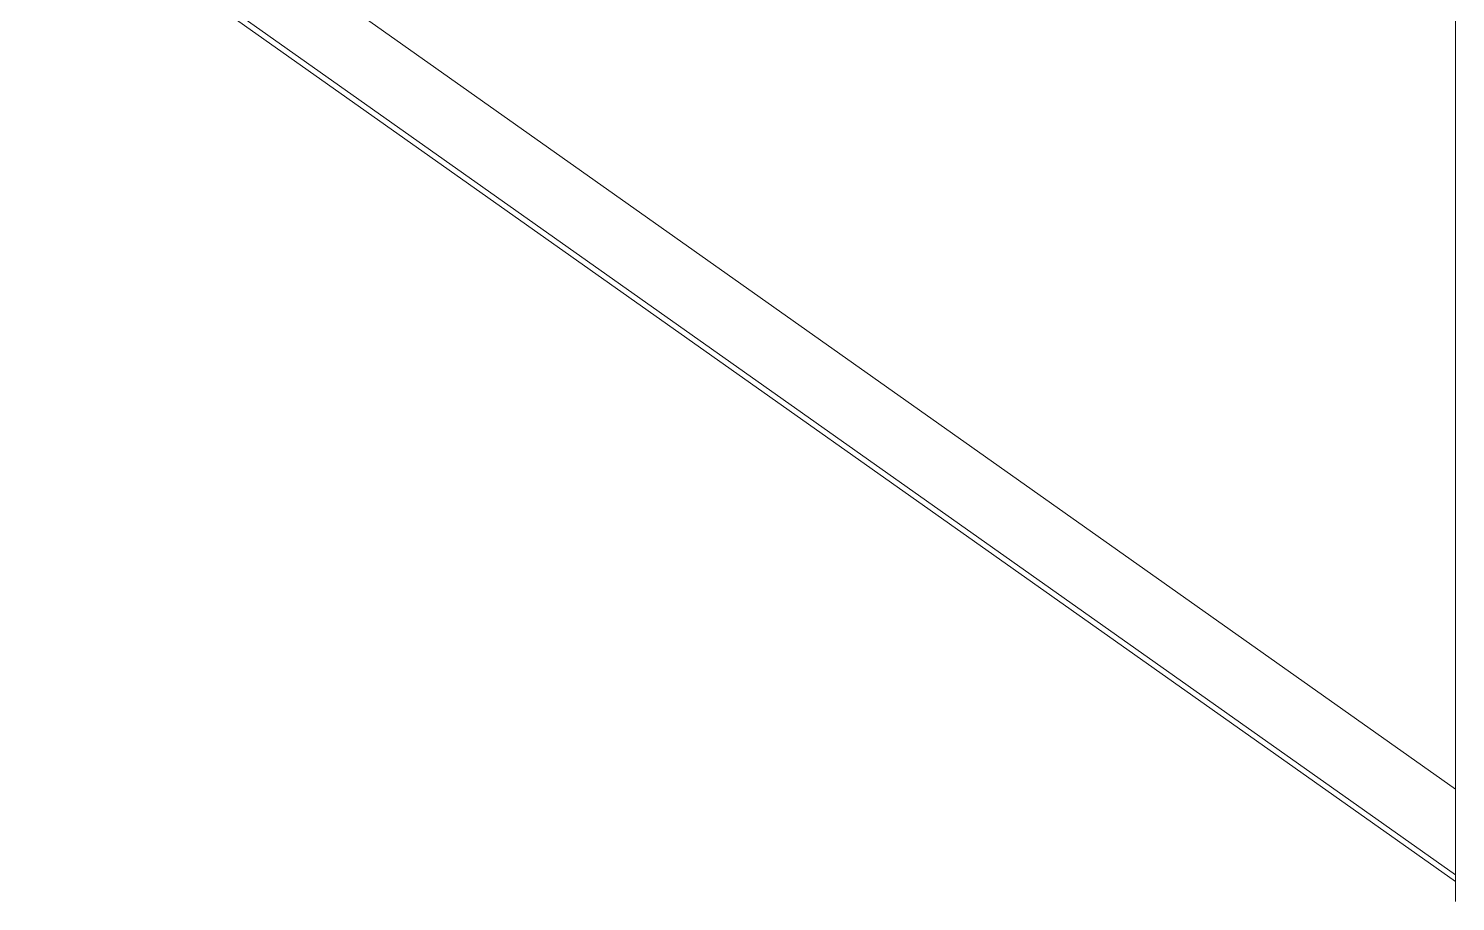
# Model space of a CAD drawing. Header units: millimetres. Extents: x 1177 to 2365, y 93 to 933.
# Drawn here: x 2096.7 to 2148.5, y 463.9 to 495.6 of the extents above; entities that cross this region are included whole.
import ezdxf

# ---------------------------------------------------------------- set-up
doc = ezdxf.new("R2010")
doc.units = ezdxf.units.MM
doc.header["$LTSCALE"] = 0.1
doc.layers.get('0').update_dxf_attribs({"lineweight": 13})

msp = doc.modelspace()

# ---------------------------------------------------------------- linework, layer by layer
for p, q in [((2148.501, 703.983), (2148.502, 463.873)), ((2096.711, 504.573), (2148.502, 467.951)), ((2148.502, 467.952), (2097.488, 504.023)), ((2097.488, 500.912), (2148.502, 464.84)), ((2097.629, 500.565), (2148.502, 464.593))]:
    msp.add_line(p, q)

doc.saveas('drawing.dxf')
